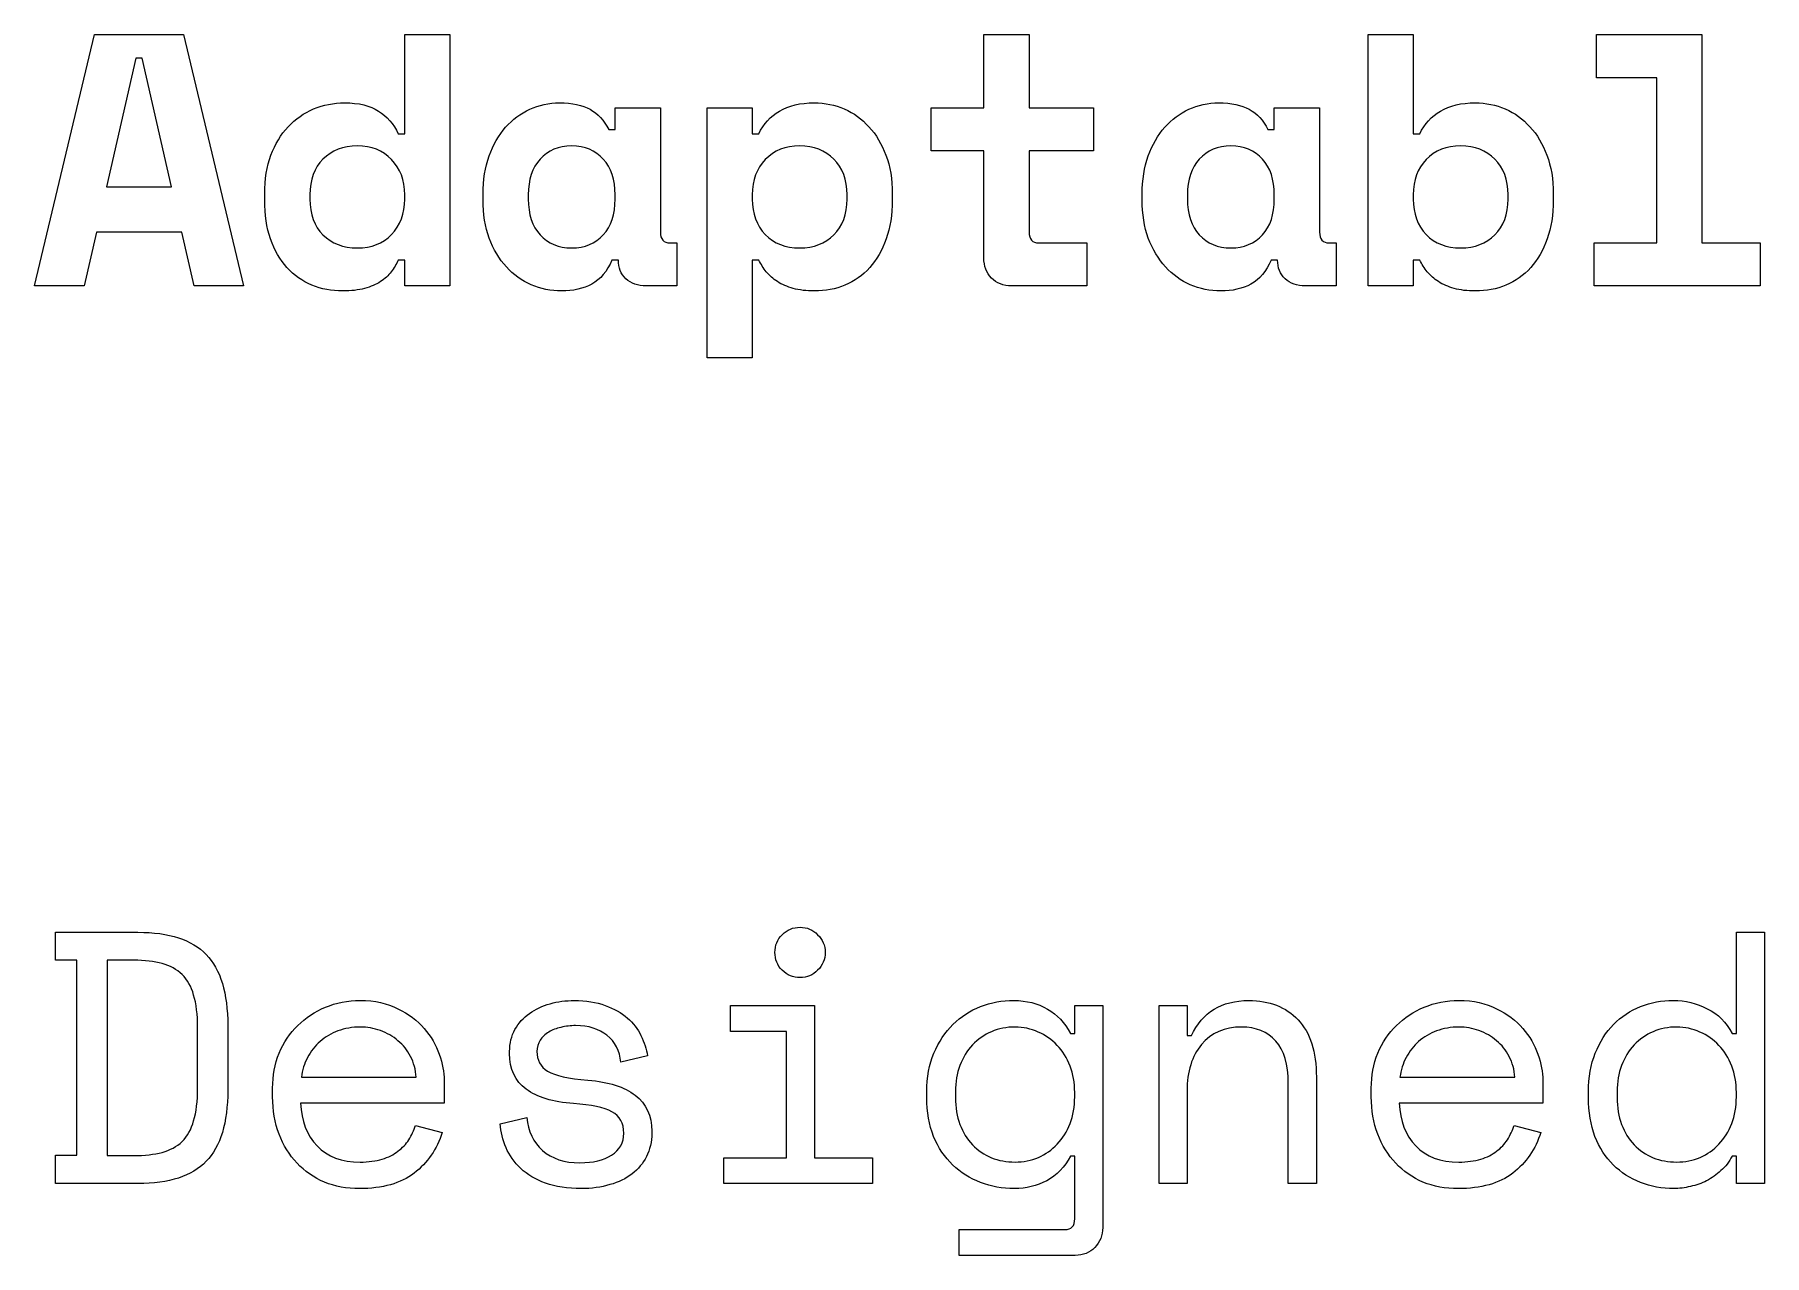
# Model space of a CAD drawing. Extents: x 0 to 841, y 0 to 662.
# Drawn here: x 81.39 to 101.79, y 646.21 to 660.6 of the extents above; entities that cross this region are included whole.
import ezdxf

# ---------------------------------------------------------------- set-up
doc = ezdxf.new("R2010")
doc.units = 0
doc.layers.get('0').update_dxf_attribs({"linetype": 'CONTINUOUS'})

msp = doc.modelspace()

# ---------------------------------------------------------------- linework, layer by layer
at = {"color": 7}
for points in [[(83.126764, 658.274304), (82.119231, 658.274304), (81.975298, 657.639305), (81.391098, 657.639305), (82.098064, 660.602637), (83.147931, 660.602637), (83.854897, 657.639305), (83.270697, 657.639305)], [(99.780677, 658.147304), (100.517277, 658.147304), (100.517277, 660.094637), (99.806077, 660.094637), (99.806077, 660.602637), (101.050677, 660.602637), (101.050677, 658.147304), (101.736477, 658.147304), (101.736477, 657.639305), (99.780677, 657.639305)], [(82.237764, 658.807704), (83.003998, 658.807704), (82.661098, 660.323237), (82.584898, 660.323237)], [(85.196861, 658.088038)], [(87.724158, 658.088038)], [(90.412321, 658.088038)], [(95.49655, 658.088038)], [(98.20588, 658.088038)], [(90.120221, 649.78224)], [(89.519088, 647.360774), (90.255688, 647.360774), (90.255688, 648.850907), (89.595288, 648.850907), (89.595288, 649.155707), (90.585888, 649.155707), (90.585888, 647.360774), (91.271687, 647.360774), (91.271687, 647.055974), (89.519088, 647.055974)], [(85.230728, 648.901707)], [(98.184714, 648.901707)], [(87.313524, 648.61384)], [(92.95232, 647.309974)], [(100.754344, 647.309974)]]:
    msp.add_lwpolyline(points, close=True, dxfattribs=at)
for points in [[(85.679461, 659.434237), (85.755661, 659.434237), (85.755661, 660.602637), (86.289061, 660.602637), (86.289061, 657.639305), (85.755661, 657.639305), (85.755661, 657.944105)], [(91.961721, 659.739037), (92.58402, 659.739037), (92.58402, 660.602637), (93.11742, 660.602637), (93.11742, 659.739037), (93.875187, 659.739037), (93.875187, 659.231038), (93.11742, 659.231038), (93.11742, 658.274304)], [(97.64708, 657.639305), (97.113681, 657.639305), (97.113681, 660.602637), (97.64708, 660.602637), (97.64708, 659.434237), (97.72328, 659.434237)], [(88.160191, 659.485037), (88.236391, 659.485037), (88.236391, 659.739037), (88.769791, 659.739037), (88.769791, 658.274304)], [(89.853521, 656.792638), (89.320121, 656.792638), (89.320121, 659.739037), (89.853521, 659.739037), (89.853521, 659.434237), (89.929721, 659.434237)], [(92.58402, 657.969505), (92.58402, 659.231038), (91.961721, 659.231038), (91.961721, 659.739037)], [(95.932583, 659.485037), (96.008783, 659.485037), (96.008783, 659.739037), (96.542183, 659.739037), (96.542183, 658.274304)], [(84.104661, 658.651071), (84.104661, 658.727271)], [(84.638061, 658.714571), (84.638061, 658.663771)], [(85.755661, 658.663771), (85.755661, 658.714571)], [(86.678525, 658.655304), (86.678525, 658.723038)], [(87.211924, 658.714571), (87.211924, 658.663771)], [(88.236391, 658.663771), (88.236391, 658.714571)], [(89.853521, 658.714571), (89.853521, 658.663771)], [(90.971121, 658.663771), (90.971121, 658.714571)], [(91.504521, 658.727271), (91.504521, 658.651071)], [(94.450917, 658.655304), (94.450917, 658.723038)], [(94.984317, 658.714571), (94.984317, 658.663771)], [(96.008783, 658.663771), (96.008783, 658.714571)], [(97.64708, 658.714571), (97.64708, 658.663771)], [(98.76468, 658.663771), (98.76468, 658.714571)], [(99.29808, 658.727271), (99.29808, 658.651071)], [(88.884091, 658.147304), (88.964524, 658.147304), (88.964524, 657.639305), (88.600457, 657.639305)], [(93.23172, 658.147304), (93.798987, 658.147304), (93.798987, 657.639305), (92.909987, 657.639305)], [(96.656483, 658.147304), (96.736917, 658.147304), (96.736917, 657.639305), (96.37285, 657.639305)], [(85.755661, 657.944105), (85.679461, 657.944105)], [(88.274491, 657.944105), (88.198291, 657.944105)], [(89.929721, 657.944105), (89.853521, 657.944105), (89.853521, 656.792638)], [(96.046883, 657.944105), (95.970683, 657.944105)], [(97.72328, 657.944105), (97.64708, 657.944105), (97.64708, 657.639305)], [(81.636631, 650.019307), (82.610298, 650.019307)], [(82.610298, 647.055974), (81.636631, 647.055974), (81.636631, 647.390407), (81.890631, 647.390407), (81.890631, 649.689107), (81.636631, 649.689107), (81.636631, 650.019307)], [(101.406277, 648.825507), (101.457077, 648.825507), (101.457077, 650.019307), (101.787277, 650.019307), (101.787277, 647.055974), (101.457077, 647.055974), (101.457077, 647.377707)], [(82.559498, 649.689107), (82.246231, 649.689107), (82.246231, 647.386174), (82.559498, 647.386174)], [(93.604253, 648.825507), (93.655053, 648.825507), (93.655053, 649.155707), (93.985253, 649.155707), (93.985253, 646.539508)], [(94.980084, 647.055974), (94.649884, 647.055974), (94.649884, 649.155707), (94.980084, 649.155707), (94.980084, 648.800107), (95.030884, 648.800107)], [(83.313031, 648.18204), (83.313031, 648.89324)], [(83.668631, 648.91864), (83.668631, 648.15664)], [(86.991791, 648.58844), (86.991791, 648.61384)], [(88.617391, 648.56304), (88.304124, 648.48684)], [(86.221327, 648.275174), (86.221327, 648.004241), (84.527994, 648.004241)], [(84.536461, 648.30904), (85.891127, 648.30904)], [(96.504083, 648.30904), (96.504083, 647.055974), (96.173883, 647.055974), (96.173883, 648.241307)], [(99.175313, 648.275174), (99.175313, 648.004241), (97.48198, 648.004241)], [(97.490447, 648.30904), (98.845113, 648.30904)], [(84.197795, 648.080441), (84.197795, 648.18204)], [(91.910921, 648.071974), (91.910921, 648.139707)], [(92.249587, 648.139707), (92.249587, 648.071974)], [(93.655053, 648.080441), (93.655053, 648.13124)], [(94.980084, 648.148174), (94.980084, 647.055974)], [(97.151781, 648.080441), (97.151781, 648.18204)], [(99.712944, 648.071974), (99.712944, 648.139707)], [(100.05161, 648.139707), (100.05161, 648.071974)], [(101.457077, 648.080441), (101.457077, 648.13124)], [(86.881725, 647.758707), (87.194991, 647.834907)], [(85.882661, 647.741774), (86.195927, 647.657107)], [(88.668191, 647.674041), (88.668191, 647.648641)], [(98.836647, 647.741774), (99.149913, 647.657107)], [(93.655053, 647.377707), (93.604253, 647.377707)], [(93.655053, 646.641108), (93.655053, 647.377707)], [(101.457077, 647.377707), (101.406277, 647.377707)], [(93.659287, 646.209308), (92.29192, 646.209308), (92.29192, 646.514108), (93.540753, 646.514108)]]:
    msp.add_lwpolyline(points, dxfattribs=at)
for points in [[(84.379828, 659.514671), (84.467317, 659.607804), (84.567506, 659.67836), (84.680394, 659.726337)], [(84.680394, 659.726337), (84.796106, 659.774315), (84.917461, 659.798304), (85.044461, 659.798304)], [(85.044461, 659.798304), (85.213794, 659.798304), (85.34785, 659.765848), (85.446628, 659.700937)], [(85.446628, 659.700937), (85.545405, 659.638849), (85.623016, 659.549949), (85.679461, 659.434237)], [(86.945225, 659.510437), (87.027069, 659.603571), (87.121613, 659.674126), (87.228858, 659.722104)], [(87.228858, 659.722104), (87.338924, 659.772904), (87.456047, 659.798304), (87.580224, 659.798304)], [(87.580224, 659.798304), (87.729802, 659.798304), (87.849746, 659.772904), (87.940058, 659.722104)], [(87.940058, 659.722104), (88.033191, 659.671304), (88.106569, 659.592282), (88.160191, 659.485037)], [(89.929721, 659.434237), (89.986165, 659.549949), (90.06801, 659.638849), (90.175254, 659.700937)], [(90.175254, 659.700937), (90.282499, 659.765848), (90.419376, 659.798304), (90.585888, 659.798304)], [(90.585888, 659.798304), (90.710065, 659.798304), (90.827187, 659.774315), (90.937254, 659.726337)], [(90.937254, 659.726337), (91.050143, 659.67836), (91.14751, 659.607804), (91.229354, 659.514671)], [(94.717617, 659.510437), (94.799462, 659.603571), (94.894006, 659.674126), (95.00125, 659.722104)], [(95.00125, 659.722104), (95.111317, 659.772904), (95.228439, 659.798304), (95.352617, 659.798304)], [(95.352617, 659.798304), (95.502195, 659.798304), (95.622139, 659.772904), (95.71245, 659.722104)], [(95.71245, 659.722104), (95.805584, 659.671304), (95.878961, 659.592282), (95.932583, 659.485037)], [(97.72328, 659.434237), (97.779725, 659.549949), (97.861569, 659.638849), (97.968814, 659.700937)], [(97.968814, 659.700937), (98.076058, 659.765848), (98.212936, 659.798304), (98.379447, 659.798304)], [(98.379447, 659.798304), (98.503625, 659.798304), (98.620747, 659.774315), (98.730813, 659.726337)], [(98.730813, 659.726337), (98.843702, 659.67836), (98.941069, 659.607804), (99.022913, 659.514671)], [(84.176628, 659.180238), (84.227428, 659.312882), (84.295161, 659.42436), (84.379828, 659.514671)], [(86.750491, 659.171771), (86.798469, 659.304415), (86.86338, 659.417304), (86.945225, 659.510437)], [(91.229354, 659.514671), (91.314021, 659.42436), (91.380343, 659.312882), (91.428321, 659.180238)], [(94.522884, 659.171771), (94.570862, 659.304415), (94.635773, 659.417304), (94.717617, 659.510437)], [(99.022913, 659.514671), (99.10758, 659.42436), (99.173902, 659.312882), (99.22188, 659.180238)], [(85.196861, 659.290304), (85.03035, 659.290304), (84.894883, 659.238093), (84.790461, 659.133671)], [(85.599028, 659.129438), (85.497428, 659.236682), (85.363372, 659.290304), (85.196861, 659.290304)], [(87.724158, 659.290304), (87.568935, 659.290304), (87.444758, 659.238093), (87.351624, 659.133671)], [(88.096691, 659.133671), (88.003558, 659.238093), (87.87938, 659.290304), (87.724158, 659.290304)], [(90.412321, 659.290304), (90.24581, 659.290304), (90.110343, 659.236682), (90.005921, 659.129438)], [(90.814488, 659.133671), (90.712888, 659.238093), (90.578832, 659.290304), (90.412321, 659.290304)], [(95.49655, 659.290304), (95.341328, 659.290304), (95.21715, 659.238093), (95.124017, 659.133671)], [(95.869084, 659.133671), (95.77595, 659.238093), (95.651772, 659.290304), (95.49655, 659.290304)], [(98.20588, 659.290304), (98.039369, 659.290304), (97.903903, 659.236682), (97.79948, 659.129438)], [(98.608047, 659.133671), (98.506447, 659.238093), (98.372391, 659.290304), (98.20588, 659.290304)], [(84.104661, 658.727271), (84.104661, 658.896604), (84.12865, 659.047593), (84.176628, 659.180238)], [(84.790461, 659.133671), (84.688861, 659.032071), (84.638061, 658.892371), (84.638061, 658.714571)], [(85.755661, 658.714571), (85.755661, 658.886727), (85.70345, 659.025015), (85.599028, 659.129438)], [(86.678525, 658.723038), (86.678525, 658.889549), (86.702513, 659.039126), (86.750491, 659.171771)], [(87.351624, 659.133671), (87.258491, 659.032071), (87.211924, 658.892371), (87.211924, 658.714571)], [(88.236391, 658.714571), (88.236391, 658.892371), (88.189824, 659.032071), (88.096691, 659.133671)], [(90.005921, 659.129438), (89.904321, 659.025015), (89.853521, 658.886727), (89.853521, 658.714571)], [(90.971121, 658.714571), (90.971121, 658.892371), (90.91891, 659.032071), (90.814488, 659.133671)], [(91.428321, 659.180238), (91.479121, 659.047593), (91.504521, 658.896604), (91.504521, 658.727271)], [(94.450917, 658.723038), (94.450917, 658.889549), (94.474906, 659.039126), (94.522884, 659.171771)], [(95.124017, 659.133671), (95.030884, 659.032071), (94.984317, 658.892371), (94.984317, 658.714571)], [(96.008783, 658.714571), (96.008783, 658.892371), (95.962217, 659.032071), (95.869084, 659.133671)], [(97.79948, 659.129438), (97.69788, 659.025015), (97.64708, 658.886727), (97.64708, 658.714571)], [(98.76468, 658.714571), (98.76468, 658.892371), (98.712469, 659.032071), (98.608047, 659.133671)], [(99.22188, 659.180238), (99.27268, 659.047593), (99.29808, 658.896604), (99.29808, 658.727271)], [(84.172395, 658.193871), (84.127239, 658.326516), (84.104661, 658.478916), (84.104661, 658.651071)], [(84.638061, 658.663771), (84.638061, 658.485971), (84.688861, 658.34486), (84.790461, 658.240438)], [(85.599028, 658.244671), (85.70345, 658.351916), (85.755661, 658.491616), (85.755661, 658.663771)], [(86.750491, 658.202338), (86.702513, 658.334982), (86.678525, 658.485971), (86.678525, 658.655304)], [(87.211924, 658.663771), (87.211924, 658.485971), (87.258491, 658.34486), (87.351624, 658.240438)], [(88.096691, 658.240438), (88.189824, 658.34486), (88.236391, 658.485971), (88.236391, 658.663771)], [(89.853521, 658.663771), (89.853521, 658.491616), (89.904321, 658.351916), (90.005921, 658.244671)], [(90.814488, 658.240438), (90.91891, 658.34486), (90.971121, 658.485971), (90.971121, 658.663771)], [(91.504521, 658.651071), (91.504521, 658.478916), (91.480532, 658.326516), (91.432554, 658.193871)], [(94.522884, 658.202338), (94.474906, 658.334982), (94.450917, 658.485971), (94.450917, 658.655304)], [(94.984317, 658.663771), (94.984317, 658.485971), (95.030884, 658.34486), (95.124017, 658.240438)], [(95.869084, 658.240438), (95.962217, 658.34486), (96.008783, 658.485971), (96.008783, 658.663771)], [(97.64708, 658.663771), (97.64708, 658.491616), (97.69788, 658.351916), (97.79948, 658.244671)], [(98.608047, 658.240438), (98.712469, 658.34486), (98.76468, 658.485971), (98.76468, 658.663771)], [(99.29808, 658.651071), (99.29808, 658.478916), (99.274091, 658.326516), (99.226113, 658.193871)], [(84.367128, 657.855205), (84.285283, 657.948338), (84.220372, 658.061227), (84.172395, 658.193871)], [(84.790461, 658.240438), (84.894883, 658.138838), (85.03035, 658.088038), (85.196861, 658.088038)], [(85.196861, 658.088038), (85.363372, 658.088038), (85.497428, 658.140249), (85.599028, 658.244671)], [(86.953691, 657.863671), (86.869025, 657.956805), (86.801291, 658.069693), (86.750491, 658.202338)], [(87.351624, 658.240438), (87.444758, 658.138838), (87.568935, 658.088038), (87.724158, 658.088038)], [(87.724158, 658.088038), (87.87938, 658.088038), (88.003558, 658.138838), (88.096691, 658.240438)], [(88.769791, 658.274304), (88.769791, 658.189638), (88.807891, 658.147304), (88.884091, 658.147304)], [(90.005921, 658.244671), (90.110343, 658.140249), (90.24581, 658.088038), (90.412321, 658.088038)], [(90.412321, 658.088038), (90.578832, 658.088038), (90.712888, 658.138838), (90.814488, 658.240438)], [(91.432554, 658.193871), (91.384576, 658.061227), (91.319666, 657.948338), (91.237823, 657.855205)], [(93.11742, 658.274304), (93.11742, 658.189638), (93.15552, 658.147304), (93.23172, 658.147304)], [(94.726084, 657.863671), (94.641417, 657.956805), (94.573684, 658.069693), (94.522884, 658.202338)], [(95.124017, 658.240438), (95.21715, 658.138838), (95.341328, 658.088038), (95.49655, 658.088038)], [(95.49655, 658.088038), (95.651772, 658.088038), (95.77595, 658.138838), (95.869084, 658.240438)], [(96.542183, 658.274304), (96.542183, 658.189638), (96.580283, 658.147304), (96.656483, 658.147304)], [(97.79948, 658.244671), (97.903903, 658.140249), (98.039369, 658.088038), (98.20588, 658.088038)], [(98.20588, 658.088038), (98.372391, 658.088038), (98.506447, 658.138838), (98.608047, 658.240438)], [(99.226113, 658.193871), (99.178136, 658.061227), (99.113224, 657.948338), (99.03138, 657.855205)], [(84.659228, 657.647771), (84.549161, 657.695749), (84.451794, 657.764893), (84.367128, 657.855205)], [(85.594794, 657.804405), (85.56375, 657.762071), (85.521416, 657.723971), (85.467794, 657.690105)], [(85.679461, 657.944105), (85.656883, 657.896127), (85.628661, 657.84956), (85.594794, 657.804405)], [(87.245791, 657.652005), (87.135724, 657.699982), (87.038358, 657.770538), (86.953691, 657.863671)], [(88.198291, 657.944105), (88.141846, 657.81146), (88.062824, 657.716916), (87.961224, 657.660471)], [(88.363391, 657.723971), (88.304124, 657.780416), (88.274491, 657.853793), (88.274491, 657.944105)], [(90.018621, 657.804405), (89.984754, 657.84956), (89.955121, 657.896127), (89.929721, 657.944105)], [(90.149854, 657.690105), (90.099054, 657.723971), (90.05531, 657.762071), (90.018621, 657.804405)], [(91.237823, 657.855205), (91.155977, 657.764893), (91.05861, 657.695749), (90.945721, 657.647771)], [(92.67292, 657.732438), (92.613654, 657.794527), (92.58402, 657.873549), (92.58402, 657.969505)], [(95.018184, 657.652005), (94.908117, 657.699982), (94.81075, 657.770538), (94.726084, 657.863671)], [(95.970683, 657.944105), (95.914239, 657.81146), (95.835217, 657.716916), (95.733617, 657.660471)], [(96.135783, 657.723971), (96.076517, 657.780416), (96.046883, 657.853793), (96.046883, 657.944105)], [(97.81218, 657.804405), (97.778314, 657.84956), (97.74868, 657.896127), (97.72328, 657.944105)], [(97.943414, 657.690105), (97.892614, 657.723971), (97.848869, 657.762071), (97.81218, 657.804405)], [(99.03138, 657.855205), (98.949536, 657.764893), (98.852169, 657.695749), (98.73928, 657.647771)], [(85.023294, 657.580038), (84.893472, 657.580038), (84.772117, 657.602616), (84.659228, 657.647771)], [(85.281528, 657.609671), (85.210972, 657.589916), (85.124894, 657.580038), (85.023294, 657.580038)], [(85.467794, 657.690105), (85.416994, 657.656238), (85.354905, 657.629427), (85.281528, 657.609671)], [(87.605624, 657.580038), (87.478624, 657.580038), (87.35868, 657.604027), (87.245791, 657.652005)], [(87.961224, 657.660471), (87.859624, 657.606849), (87.741091, 657.580038), (87.605624, 657.580038)], [(88.600457, 657.639305), (88.504502, 657.639305), (88.42548, 657.667527), (88.363391, 657.723971)], [(90.336121, 657.609671), (90.265565, 657.629427), (90.203477, 657.656238), (90.149854, 657.690105)], [(90.585888, 657.580038), (90.489932, 657.580038), (90.406676, 657.589916), (90.336121, 657.609671)], [(90.945721, 657.647771), (90.835654, 657.602616), (90.71571, 657.580038), (90.585888, 657.580038)], [(92.909987, 657.639305), (92.814031, 657.639305), (92.735009, 657.670349), (92.67292, 657.732438)], [(95.378017, 657.580038), (95.251017, 657.580038), (95.131073, 657.604027), (95.018184, 657.652005)], [(95.733617, 657.660471), (95.632017, 657.606849), (95.513484, 657.580038), (95.378017, 657.580038)], [(96.37285, 657.639305), (96.276895, 657.639305), (96.197872, 657.667527), (96.135783, 657.723971)], [(98.12968, 657.609671), (98.059125, 657.629427), (97.997036, 657.656238), (97.943414, 657.690105)], [(98.379447, 657.580038), (98.283491, 657.580038), (98.200236, 657.589916), (98.12968, 657.609671)], [(98.73928, 657.647771), (98.629213, 657.602616), (98.509269, 657.580038), (98.379447, 657.580038)], [(90.204888, 649.989673), (90.264154, 650.04894), (90.33471, 650.078573), (90.416554, 650.078573)], [(90.416554, 650.078573), (90.498399, 650.078573), (90.567543, 650.04894), (90.623988, 649.989673)], [(82.610298, 650.019307), (82.977186, 650.019307), (83.245297, 649.931818), (83.414631, 649.75684)], [(90.120221, 649.78224), (90.120221, 649.864084), (90.148443, 649.933229), (90.204888, 649.989673)], [(90.623988, 649.989673), (90.683254, 649.933229), (90.712888, 649.864084), (90.712888, 649.78224)], [(82.893931, 649.651007), (82.800798, 649.676407), (82.68932, 649.689107), (82.559498, 649.689107)], [(83.130997, 649.519773), (83.068909, 649.581862), (82.989886, 649.625607), (82.893931, 649.651007)], [(83.414631, 649.75684), (83.583964, 649.581862), (83.668631, 649.302462), (83.668631, 648.91864)], [(90.204888, 649.570573), (90.148443, 649.62984), (90.120221, 649.700396), (90.120221, 649.78224)], [(90.712888, 649.78224), (90.712888, 649.700396), (90.683254, 649.62984), (90.623988, 649.570573)], [(83.266464, 649.278474), (83.238242, 649.380073), (83.193086, 649.460507), (83.130997, 649.519773)], [(90.416554, 649.485907), (90.33471, 649.485907), (90.264154, 649.514129), (90.204888, 649.570573)], [(90.623988, 649.570573), (90.567543, 649.514129), (90.498399, 649.485907), (90.416554, 649.485907)], [(83.313031, 648.89324), (83.313031, 649.048462), (83.297509, 649.176874), (83.266464, 649.278474)], [(84.820094, 649.13454), (84.947094, 649.188162), (85.083972, 649.214974), (85.230728, 649.214974)], [(85.230728, 649.214974), (85.402883, 649.214974), (85.55105, 649.182518), (85.675227, 649.117607)], [(87.470158, 649.176874), (87.560469, 649.202274), (87.655013, 649.214974), (87.753791, 649.214974)], [(87.753791, 649.214974), (87.89208, 649.214974), (88.013435, 649.195218), (88.117858, 649.155707)], [(92.54592, 649.143007), (92.670098, 649.190985), (92.79992, 649.214974), (92.935387, 649.214974)], [(92.935387, 649.214974), (93.087787, 649.214974), (93.220431, 649.181107), (93.33332, 649.113374)], [(95.030884, 648.800107), (95.160706, 649.076685), (95.386484, 649.214974), (95.708217, 649.214974)], [(95.708217, 649.214974), (95.950928, 649.214974), (96.14425, 649.138774), (96.288183, 648.986374)], [(97.77408, 649.13454), (97.90108, 649.188162), (98.037958, 649.214974), (98.184714, 649.214974)], [(98.184714, 649.214974), (98.356869, 649.214974), (98.505036, 649.182518), (98.629213, 649.117607)], [(100.326777, 649.143007), (100.448133, 649.190985), (100.576544, 649.214974), (100.71201, 649.214974)], [(100.71201, 649.214974), (100.855944, 649.214974), (100.989999, 649.182518), (101.114177, 649.117607)], [(84.494128, 648.91864), (84.587261, 649.011774), (84.695917, 649.08374), (84.820094, 649.13454)], [(85.675227, 649.117607), (85.802227, 649.055518), (85.905239, 648.977907), (85.984261, 648.884774)], [(87.055291, 648.872074), (87.097624, 648.948274), (87.154069, 649.011774), (87.224624, 649.062574)], [(87.224624, 649.062574), (87.298002, 649.113374), (87.379847, 649.151474), (87.470158, 649.176874)], [(88.117858, 649.155707), (88.22228, 649.119018), (88.309769, 649.069629), (88.380324, 649.00754)], [(88.380324, 649.00754), (88.45088, 648.948274), (88.504502, 648.879129), (88.541191, 648.800107)], [(92.219954, 648.93134), (92.313087, 649.024474), (92.421743, 649.095029), (92.54592, 649.143007)], [(93.33332, 649.113374), (93.449031, 649.048462), (93.539342, 648.952507), (93.604253, 648.825507)], [(97.448114, 648.91864), (97.541247, 649.011774), (97.649903, 649.08374), (97.77408, 649.13454)], [(98.629213, 649.117607), (98.756213, 649.055518), (98.859225, 648.977907), (98.938247, 648.884774)], [(100.009277, 648.93134), (100.099588, 649.024474), (100.205421, 649.095029), (100.326777, 649.143007)], [(101.114177, 649.117607), (101.241177, 649.055518), (101.338543, 648.958151), (101.406277, 648.825507)], [(84.273995, 648.592674), (84.327617, 648.719674), (84.400995, 648.828329), (84.494128, 648.91864)], [(84.968261, 648.85514), (84.889239, 648.826918), (84.818683, 648.785996), (84.756594, 648.732374)], [(85.230728, 648.901707), (85.137594, 648.901707), (85.050105, 648.886185), (84.968261, 648.85514)], [(85.467794, 648.859374), (85.391594, 648.887596), (85.312572, 648.901707), (85.230728, 648.901707)], [(85.675227, 648.74084), (85.615961, 648.79164), (85.546816, 648.831151), (85.467794, 648.859374)], [(85.984261, 648.884774), (86.066105, 648.79164), (86.125372, 648.69004), (86.162061, 648.579974)], [(86.991791, 648.61384), (86.991791, 648.712618), (87.012958, 648.798696), (87.055291, 648.872074)], [(87.453224, 648.84244), (87.410891, 648.81704), (87.377024, 648.784585), (87.351624, 648.745074)], [(87.597158, 648.897474), (87.543535, 648.886185), (87.495558, 648.86784), (87.453224, 648.84244)], [(87.770724, 648.91864), (87.711458, 648.91864), (87.653602, 648.911585), (87.597158, 648.897474)], [(88.139024, 648.80434), (88.045891, 648.88054), (87.923124, 648.91864), (87.770724, 648.91864)], [(88.304124, 648.48684), (88.290013, 648.622307), (88.23498, 648.72814), (88.139024, 648.80434)], [(91.995587, 648.592674), (92.052032, 648.72814), (92.12682, 648.841029), (92.219954, 648.93134)], [(92.67292, 648.846674), (92.588254, 648.809985), (92.513465, 648.757774), (92.448554, 648.69004)], [(92.95232, 648.901707), (92.853543, 648.901707), (92.760409, 648.883363), (92.67292, 648.846674)], [(93.223254, 648.84244), (93.138587, 648.881951), (93.048276, 648.901707), (92.95232, 648.901707)], [(93.44762, 648.685807), (93.385531, 648.75354), (93.310742, 648.805751), (93.223254, 648.84244)], [(95.62355, 648.901707), (95.423173, 648.901707), (95.265128, 648.832563), (95.149417, 648.694274)], [(96.025717, 648.736607), (95.926939, 648.846674), (95.792884, 648.901707), (95.62355, 648.901707)], [(96.288183, 648.986374), (96.432117, 648.836796), (96.504083, 648.611018), (96.504083, 648.30904)], [(97.22798, 648.592674), (97.281603, 648.719674), (97.35498, 648.828329), (97.448114, 648.91864)], [(97.922247, 648.85514), (97.843225, 648.826918), (97.772669, 648.785996), (97.71058, 648.732374)], [(98.184714, 648.901707), (98.09158, 648.901707), (98.004091, 648.886185), (97.922247, 648.85514)], [(98.42178, 648.859374), (98.34558, 648.887596), (98.266558, 648.901707), (98.184714, 648.901707)], [(98.629213, 648.74084), (98.569947, 648.79164), (98.500802, 648.831151), (98.42178, 648.859374)], [(98.938247, 648.884774), (99.020091, 648.79164), (99.079358, 648.69004), (99.116047, 648.579974)], [(99.793377, 648.592674), (99.846999, 648.72814), (99.918966, 648.841029), (100.009277, 648.93134)], [(100.474944, 648.846674), (100.390277, 648.809985), (100.315488, 648.757774), (100.250577, 648.69004)], [(100.754344, 648.901707), (100.655566, 648.901707), (100.562433, 648.883363), (100.474944, 648.846674)], [(101.025277, 648.84244), (100.94061, 648.881951), (100.850299, 648.901707), (100.754344, 648.901707)], [(101.249643, 648.685807), (101.187555, 648.75354), (101.112766, 648.805751), (101.025277, 648.84244)], [(84.756594, 648.732374), (84.697328, 648.678751), (84.647939, 648.615251), (84.608428, 648.541874)], [(85.823394, 648.554574), (85.786705, 648.627951), (85.737316, 648.69004), (85.675227, 648.74084)], [(87.351624, 648.745074), (87.326224, 648.708385), (87.313524, 648.66464), (87.313524, 648.61384)], [(87.313524, 648.61384), (87.313524, 648.51224), (87.355858, 648.434629), (87.440524, 648.381007)], [(88.541191, 648.800107), (88.580702, 648.721085), (88.606102, 648.642063), (88.617391, 648.56304)], [(92.448554, 648.69004), (92.386465, 648.622307), (92.337076, 648.541874), (92.300387, 648.44874)], [(93.60002, 648.440274), (93.563331, 648.536229), (93.512531, 648.618074), (93.44762, 648.685807)], [(95.149417, 648.694274), (95.036528, 648.558807), (94.980084, 648.376774), (94.980084, 648.148174)], [(96.173883, 648.241307), (96.173883, 648.46144), (96.124495, 648.62654), (96.025717, 648.736607)], [(97.71058, 648.732374), (97.651314, 648.678751), (97.601925, 648.615251), (97.562414, 648.541874)], [(98.77738, 648.554574), (98.740691, 648.627951), (98.691302, 648.69004), (98.629213, 648.74084)], [(100.250577, 648.69004), (100.188488, 648.622307), (100.139099, 648.541874), (100.10241, 648.44874)], [(101.402043, 648.440274), (101.365355, 648.536229), (101.314555, 648.618074), (101.249643, 648.685807)], [(84.197795, 648.18204), (84.197795, 648.328796), (84.223195, 648.465674), (84.273995, 648.592674)], [(84.608428, 648.541874), (84.571739, 648.471318), (84.54775, 648.393707), (84.536461, 648.30904)], [(85.891127, 648.30904), (85.885483, 648.399352), (85.862905, 648.481196), (85.823394, 648.554574)], [(86.162061, 648.579974), (86.201572, 648.469907), (86.221327, 648.368307), (86.221327, 648.275174)], [(87.186524, 648.16934), (87.056702, 648.265296), (86.991791, 648.404996), (86.991791, 648.58844)], [(91.910921, 648.139707), (91.910921, 648.30904), (91.939143, 648.460029), (91.995587, 648.592674)], [(92.300387, 648.44874), (92.26652, 648.355607), (92.249587, 648.252596), (92.249587, 648.139707)], [(93.655053, 648.13124), (93.655053, 648.244129), (93.636709, 648.34714), (93.60002, 648.440274)], [(97.151781, 648.18204), (97.151781, 648.328796), (97.177181, 648.465674), (97.22798, 648.592674)], [(97.562414, 648.541874), (97.525725, 648.471318), (97.501736, 648.393707), (97.490447, 648.30904)], [(98.845113, 648.30904), (98.839469, 648.399352), (98.816891, 648.481196), (98.77738, 648.554574)], [(99.116047, 648.579974), (99.155558, 648.469907), (99.175313, 648.368307), (99.175313, 648.275174)], [(99.712944, 648.139707), (99.712944, 648.30904), (99.739755, 648.460029), (99.793377, 648.592674)], [(100.10241, 648.44874), (100.068544, 648.355607), (100.05161, 648.252596), (100.05161, 648.139707)], [(101.457077, 648.13124), (101.457077, 648.244129), (101.438732, 648.34714), (101.402043, 648.440274)], [(87.440524, 648.381007), (87.528013, 648.327385), (87.686058, 648.292107), (87.914658, 648.275174)], [(87.914658, 648.275174), (88.160191, 648.255418), (88.346457, 648.196152), (88.473457, 648.097374)], [(83.266464, 647.796807), (83.297509, 647.898407), (83.313031, 648.026818), (83.313031, 648.18204)], [(83.668631, 648.15664), (83.668631, 647.772818), (83.583964, 647.493418), (83.414631, 647.318441)], [(84.273995, 647.640174), (84.223195, 647.772818), (84.197795, 647.919574), (84.197795, 648.080441)], [(84.527994, 648.004241), (84.536461, 647.795396), (84.601372, 647.627474), (84.722728, 647.500474)], [(87.745324, 648.000007), (87.502613, 648.016941), (87.316347, 648.073385), (87.186524, 648.16934)], [(88.198291, 647.902641), (88.105158, 647.953441), (87.954169, 647.985896), (87.745324, 648.000007)], [(88.473457, 648.097374), (88.60328, 648.001418), (88.668191, 647.860307), (88.668191, 647.674041)], [(91.991354, 647.610541), (91.937732, 647.746007), (91.910921, 647.899818), (91.910921, 648.071974)], [(92.249587, 648.071974), (92.249587, 647.953441), (92.26652, 647.847607), (92.300387, 647.754474)], [(93.60002, 647.762941), (93.636709, 647.858896), (93.655053, 647.964729), (93.655053, 648.080441)], [(97.22798, 647.640174), (97.177181, 647.772818), (97.151781, 647.919574), (97.151781, 648.080441)], [(97.48198, 648.004241), (97.490447, 647.795396), (97.555358, 647.627474), (97.676714, 647.500474)], [(99.789144, 647.610541), (99.738344, 647.746007), (99.712944, 647.899818), (99.712944, 648.071974)], [(100.05161, 648.071974), (100.05161, 647.953441), (100.068544, 647.847607), (100.10241, 647.754474)], [(101.402043, 647.762941), (101.438732, 647.858896), (101.457077, 647.964729), (101.457077, 648.080441)], [(83.130997, 647.551274), (83.193086, 647.613363), (83.238242, 647.695207), (83.266464, 647.796807)], [(87.194991, 647.834907), (87.209102, 647.674041), (87.271191, 647.544218), (87.381258, 647.445441)], [(88.337991, 647.648641), (88.337991, 647.767174), (88.291424, 647.851841), (88.198291, 647.902641)], [(84.485661, 647.297274), (84.39535, 647.39323), (84.324795, 647.50753), (84.273995, 647.640174)], [(85.802227, 647.572441), (85.836094, 647.626063), (85.862905, 647.682507), (85.882661, 647.741774)], [(86.195927, 647.657107), (86.136661, 647.462374), (86.026594, 647.302918), (85.865727, 647.178741)], [(86.949458, 647.479307), (86.909947, 647.572441), (86.887369, 647.665574), (86.881725, 647.758707)], [(88.194058, 647.390407), (88.290013, 647.452496), (88.337991, 647.538574), (88.337991, 647.648641)], [(88.668191, 647.648641), (88.668191, 647.547041), (88.647024, 647.455318), (88.604691, 647.373474)], [(92.21572, 647.276107), (92.122587, 647.366418), (92.047798, 647.477896), (91.991354, 647.610541)], [(92.300387, 647.754474), (92.337076, 647.661341), (92.386465, 647.580907), (92.448554, 647.513174)], [(93.44762, 647.521641), (93.512531, 647.589374), (93.563331, 647.669807), (93.60002, 647.762941)], [(97.439647, 647.297274), (97.349336, 647.39323), (97.27878, 647.50753), (97.22798, 647.640174)], [(98.756213, 647.572441), (98.79008, 647.626063), (98.816891, 647.682507), (98.836647, 647.741774)], [(99.149913, 647.657107), (99.090647, 647.462374), (98.98058, 647.302918), (98.819713, 647.178741)], [(100.005044, 647.276107), (99.914733, 647.366418), (99.842766, 647.477896), (99.789144, 647.610541)], [(100.10241, 647.754474), (100.139099, 647.661341), (100.188488, 647.580907), (100.250577, 647.513174)], [(101.249643, 647.521641), (101.314555, 647.589374), (101.365355, 647.669807), (101.402043, 647.762941)], [(82.559498, 647.386174), (82.68932, 647.386174), (82.800798, 647.398874), (82.893931, 647.424274)], [(82.893931, 647.424274), (82.989886, 647.449674), (83.068909, 647.492007), (83.130997, 647.551274)], [(84.722728, 647.500474), (84.844083, 647.373474), (85.013417, 647.309974), (85.230728, 647.309974)], [(85.488961, 647.343841), (85.562339, 647.366418), (85.624428, 647.397463), (85.675227, 647.436974)], [(85.675227, 647.436974), (85.72885, 647.476485), (85.771183, 647.521641), (85.802227, 647.572441)], [(87.123024, 647.233774), (87.046824, 647.307152), (86.988969, 647.388996), (86.949458, 647.479307)], [(87.381258, 647.445441), (87.491324, 647.349485), (87.63808, 647.301507), (87.821524, 647.301507)], [(87.821524, 647.301507), (87.976746, 647.301507), (88.100924, 647.331141), (88.194058, 647.390407)], [(92.448554, 647.513174), (92.513465, 647.448263), (92.588254, 647.397463), (92.67292, 647.360774)], [(93.227487, 647.365007), (93.312153, 647.401696), (93.385531, 647.453907), (93.44762, 647.521641)], [(93.604253, 647.377707), (93.53652, 647.250707), (93.443387, 647.154752), (93.324853, 647.089841)], [(97.676714, 647.500474), (97.798069, 647.373474), (97.967403, 647.309974), (98.184714, 647.309974)], [(98.442947, 647.343841), (98.516325, 647.366418), (98.578413, 647.397463), (98.629213, 647.436974)], [(98.629213, 647.436974), (98.682836, 647.476485), (98.725169, 647.521641), (98.756213, 647.572441)], [(100.250577, 647.513174), (100.315488, 647.448263), (100.390277, 647.397463), (100.474944, 647.360774)], [(101.02951, 647.365007), (101.114177, 647.401696), (101.187555, 647.453907), (101.249643, 647.521641)], [(101.406277, 647.377707), (101.37241, 647.312796), (101.328666, 647.256352), (101.275043, 647.208374)], [(83.414631, 647.318441), (83.245297, 647.143463), (82.977186, 647.055974), (82.610298, 647.055974)], [(84.807394, 647.072907), (84.683217, 647.12653), (84.575972, 647.201319), (84.485661, 647.297274)], [(85.865727, 647.178741), (85.707683, 647.057385), (85.493194, 646.996707), (85.222261, 646.996707)], [(85.230728, 647.309974), (85.329505, 647.309974), (85.415583, 647.321263), (85.488961, 647.343841)], [(87.415124, 647.060207), (87.299413, 647.105363), (87.202047, 647.163219), (87.123024, 647.233774)], [(88.604691, 647.373474), (88.56518, 647.294452), (88.508735, 647.226719), (88.435357, 647.170274)], [(92.54592, 647.068674), (92.421743, 647.116652), (92.311676, 647.185796), (92.21572, 647.276107)], [(92.67292, 647.360774), (92.757587, 647.326907), (92.85072, 647.309974), (92.95232, 647.309974)], [(92.95232, 647.309974), (93.051098, 647.309974), (93.14282, 647.328318), (93.227487, 647.365007)], [(97.76138, 647.072907), (97.637203, 647.12653), (97.529958, 647.201319), (97.439647, 647.297274)], [(98.819713, 647.178741), (98.661669, 647.057385), (98.44718, 646.996707), (98.176247, 646.996707)], [(98.184714, 647.309974), (98.283491, 647.309974), (98.369569, 647.321263), (98.442947, 647.343841)], [(100.326777, 647.068674), (100.205421, 647.116652), (100.098177, 647.185796), (100.005044, 647.276107)], [(100.474944, 647.360774), (100.55961, 647.326907), (100.652744, 647.309974), (100.754344, 647.309974)], [(100.754344, 647.309974), (100.853121, 647.309974), (100.944844, 647.328318), (101.02951, 647.365007)], [(101.275043, 647.208374), (101.224243, 647.160396), (101.167799, 647.120885), (101.10571, 647.089841)], [(85.222261, 646.996707), (85.072683, 646.996707), (84.934394, 647.022107), (84.807394, 647.072907)], [(87.838458, 646.996707), (87.674769, 646.996707), (87.533658, 647.017874), (87.415124, 647.060207)], [(88.172891, 647.043274), (88.071291, 647.01223), (87.959813, 646.996707), (87.838458, 646.996707)], [(88.435357, 647.170274), (88.364802, 647.11383), (88.277313, 647.071496), (88.172891, 647.043274)], [(92.943854, 646.996707), (92.802743, 646.996707), (92.670098, 647.020696), (92.54592, 647.068674)], [(93.324853, 647.089841), (93.209142, 647.027752), (93.082142, 646.996707), (92.943854, 646.996707)], [(98.176247, 646.996707), (98.026669, 646.996707), (97.88838, 647.022107), (97.76138, 647.072907)], [(100.720477, 646.996707), (100.579366, 646.996707), (100.448133, 647.020696), (100.326777, 647.068674)], [(100.91521, 647.022107), (100.847477, 647.005174), (100.782566, 646.996707), (100.720477, 646.996707)], [(101.10571, 647.089841), (101.046443, 647.058796), (100.982944, 647.036219), (100.91521, 647.022107)], [(93.540753, 646.514108), (93.616953, 646.514108), (93.655053, 646.556441), (93.655053, 646.641108)], [(93.985253, 646.539508), (93.985253, 646.443552), (93.954209, 646.36453), (93.89212, 646.302441)], [(93.89212, 646.302441), (93.832853, 646.240352), (93.755242, 646.209308), (93.659287, 646.209308)]]:
    msp.add_open_spline(points, degree=3, dxfattribs=at)

doc.saveas('drawing.dxf')
